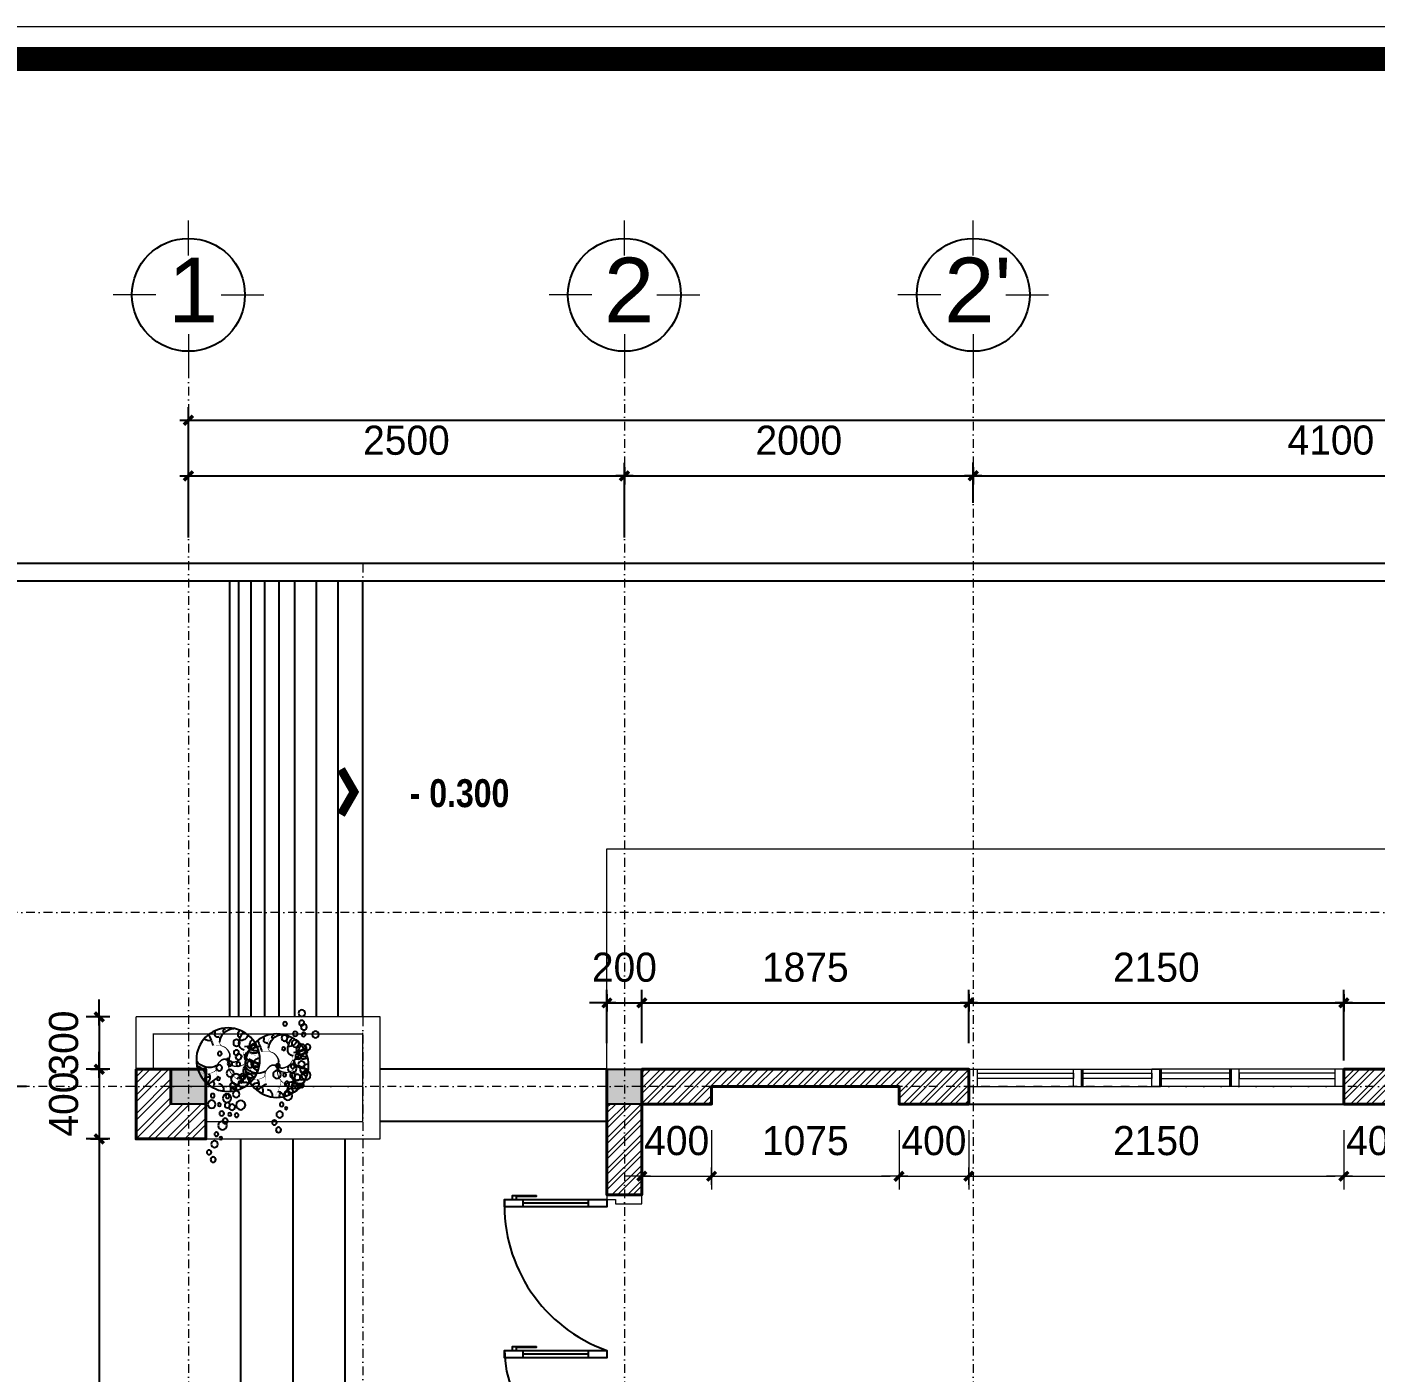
# Model space of a CAD drawing. Header units: millimetres. Extents: x 615730 to 2792744, y 139412 to 597571.
# Drawn here: x 1263817 to 1271546, y 296575 to 304290 of the extents above; entities that cross this region are included whole.
import ezdxf
from ezdxf.enums import TextEntityAlignment as Align

# ---------------------------------------------------------------- set-up
doc = ezdxf.new("R2010")
doc.units = ezdxf.units.MM
doc.header["$MEASUREMENT"] = 0
doc.header["$PDMODE"] = 34
doc.linetypes.add('DASHDOT', pattern=[1, 0.5, -0.25, 0, -0.25])
doc.layers.get('0').update_dxf_attribs({"lineweight": 5})
for name, color, linetype, lineweight in [('0.1(9)', 9, 'Continuous', 13), ('CAT', 11, 'Continuous', 40), ('NET-THAY', 4, 'Continuous', 20), ('NETNGOAITUONG', 1, 'Continuous', 40), ('NTHAY1', 61, 'Continuous', 25), ('thay', 7, 'Continuous', 15), ('TIM TRUC', 149, 'DASHDOT', 9), ('VATDUNG', 33, 'Continuous', 13), ('VLIEU', 250, 'Continuous', 9)]:
    doc.layers.add(name, color=color, linetype=linetype, lineweight=lineweight)
for name, color, linetype in [('CUA', 132, 'Continuous'), ('DIENHOA', 3, 'Continuous'), ('H', 252, 'Continuous'), ('NET MANH', 252, 'Continuous'), ('netthay', 3, 'Continuous'), ('TEXT', 2, 'Continuous'), ('VL', 155, 'Continuous')]:
    doc.layers.add(name, color=color, linetype=linetype)
doc.styles.add('H280', font='', dxfattribs={"height": 200})
doc.styles.add('KT OZON', font='', dxfattribs={"height": 200})
doc.styles.get("Standard").update_dxf_attribs({"font": ''})
doc.styles.add('VNI-AVO', font='vni-roms.shx')
doc.styles.get('H280').set_extended_font_data('VNI-Avo')
doc.styles.get('KT OZON').set_extended_font_data('VNI-Helve')
doc.styles.get('Standard').set_extended_font_data('VNI-Avo')
doc.dimstyles.new('1-50b', dxfattribs={"dimtxt": 167, "dimasz": 50, "dimexe": 75, "dimexo": 150, "dimgap": 120, "dimtad": 1, "dimdec": 0, "dimzin": 12, "dimtxsty": 'VNI-AVO', "dimblk": ']', "dimcen": 0, "dimdle": 50, "dimclrd": 252, "dimclre": 252, "dimclrt": 2, "dimadec": 0, "dimazin": 0, "dimtfac": 1, "dimtdec": 0, "dimtix": 1, "dimtmove": 2, "dimatfit": 0, "dimldrblk": 'OPEN90', "dimfxl": 1, "dimlwd": -1, "dimlwe": -1, "dimarcsym": 0})
pattern_1 = [(45, (600767.42, 0), (-44.194174, 44.194174), []), (45, (600767.42, 31.25), (-44.194174, 44.194174), [])]

# ---------------------------------------------------------------- blocks, each defined once
blk = doc.blocks.new('cay6')
at = {"color": 3}
for points in [[(-301, 851, 0, 0, -0.047364), (-273, 733, 0, 0, -0.075072), (-274, 656, 0, 0, -0.003543), (-289, 561, 0, 0, -0.010099), (-296, 528, 0, 2.51, -0.013906), (-312, 463, 2.51, 6, 0.01), (-335, 372, 6, 7.96, 0.046202), (-340, 331, 7.96, 12, 0.022337), (-340, 244, 12, 12, 0)], [(-59, 901, 0, 1.39, 0), (-40, 858, 1.39, 2.61, 0), (-22, 821, 2.61, 3.67, 0), (-5, 788, 3.67, 4.61, 0), (10, 760, 4.61, 5.43, 0), (23, 736, 5.43, 6.17, 0), (36, 714, 6.17, 6.84, 0), (47, 695, 6.84, 7.45, 0), (57, 677, 7.45, 8.04, 0), (67, 659, 8.04, 8.59, 0), (75, 642, 8.59, 9.13, 0), (82, 625, 9.13, 9.65, 0), (88, 609, 9.65, 10.2, 0), (94, 593, 10.2, 10.7, 0), (99, 576, 10.7, 11.2, 0), (103, 560, 11.2, 11.7, 0), (107, 543, 11.7, 12.2, 0), (110, 526, 12.2, 12.7, 0), (112, 509, 12.7, 13.2, 0), (114, 492, 13.2, 13.6, 0), (115, 477, 13.6, 14.1, 0), (117, 462, 14.1, 14.4, 0), (118, 449, 14.4, 14.8, 0), (118, 439, 14.8, 15, 0), (119, 430, 15, 15, 0)], [(-851, 324, 0, 4.75, -0.117411), (-677, 401, 4.75, 9, -0.113734), (-529, 394, 9, 15.4, -0.04857), (-403, 346, 15.4, 18, -0.124462), (-362, 311, 18, 23.4, -0.142517), (-338, 239, 23.4, 30, 0.11679), (-312, 150, 30, 37.5, 0.058327), (-257, 73, 37.5, 45, 0.057981), (-185, 11, 45, 51.3, 0.142519), (-108, -14, 51.3, 60, 0.100124), (4, 5, 60, 60, 0)], [(723, 533, 0, 4.75, -0.101447), (695, 371, 4.75, 9, -0.113734), (611, 249, 9, 15.4, -0.04857), (503, 168, 15.4, 18, -0.124462), (452, 152, 18, 23.4, -0.142517), (378, 170, 23.4, 30, 0.11679), (289, 195, 30, 37.5, 0.058327), (194, 189, 37.5, 45, 0.057981), (103, 161, 45, 51.3, 0.142519), (41, 109, 51.3, 60, 0.100124), (-2, 3, 60, 60, 0)], [(565, 699, 0, 3.73, 0), (470, 663, 3.73, 6.94, 0), (390, 627, 6.94, 9.69, 0), (323, 593, 9.69, 12, 0), (268, 560, 12, 14, 0), (223, 529, 14, 15.8, 0), (187, 499, 15.8, 17.2, 0), (157, 472, 17.2, 18.5, 0), (133, 447, 18.5, 19.6, 0), (113, 424, 19.6, 20.6, 0), (96, 403, 20.6, 21.4, 0), (83, 384, 21.4, 22.2, 0), (71, 366, 22.2, 23, 0), (61, 348, 23, 23.7, 0), (53, 330, 23.7, 24.5, 0), (45, 310, 24.5, 25.3, 0), (38, 290, 25.3, 26.1, 0), (31, 267, 26.1, 27.1, 0), (24, 242, 27.1, 28.2, 0), (18, 214, 28.2, 29.4, 0), (12, 181, 29.4, 30.7, 0), (7, 144, 30.7, 32.3, 0), (3, 102, 32.3, 34, 0), (1, 54, 34, 36, 0), (0, 0, 36, 36, 0)], [(-136, -882, 0, 4.75, -0.101447), (-231, -747, 4.75, 9, -0.113734), (-257, -602, 9, 15.4, -0.04857), (-238, -468, 15.4, 18, -0.124462), (-213, -421, 18, 23.4, -0.142517), (-148, -381, 23.4, 30, 0.11679), (-66, -336, 30, 37.5, 0.058327), (-4, -265, 37.5, 45, 0.057981), (41, -181, 45, 51.3, 0.142519), (48, -100, 51.3, 60, 0.100124), (4, 5, 60, 60, 0)], [(903, -6, 0, 4.75, -0.101447), (783, -119, 4.75, 9, -0.113734), (643, -166, 9, 15.4, -0.04857), (507, -166, 15.4, 18, -0.124462), (457, -148, 18, 23.4, -0.142517), (408, -90, 23.4, 30, 0.11679), (352, -16, 30, 37.5, 0.058327), (273, 36, 37.5, 45, 0.057981), (183, 68, 45, 51.3, 0.142519), (102, 63, 51.3, 60, 0.100124), (4, 5, 60, 60, 0)], [(889, -188, 0, 0, -0.051925), (762, -147, 0, 0, -0.075072), (697, -106, 0, 0, -0.003543), (625, -42, 0, 0, -0.010099), (601, -19, 0, 2.51, -0.013906), (554, 29, 2.51, 6, 0.01), (489, 96, 6, 7.96, 0.046202), (457, 123, 7.96, 12, 0.022337), (384, 169, 12, 12, 0)], [(-752, -481, 0, 0, -0.047364), (-644, -427, 0, 0, -0.075072), (-569, -410, 0, 0, -0.003543), (-473, -405, 0, 0, -0.010099), (-439, -404, 0, 2.51, -0.013906), (-372, -405, 2.51, 6, 0.01), (-278, -407, 6, 7.96, 0.046202), (-237, -403, 7.96, 12, 0.022337), (-152, -384, 12, 12, 0)], [(602, -682, 0, 0, -0.051925), (525, -574, 0, 0, -0.075072), (498, -502, 0, 0, -0.003543), (479, -408, 0, 0, -0.010099), (473, -375, 0, 2.51, -0.013906), (464, -308, 2.51, 6, 0.01), (453, -215, 6, 7.96, 0.046202), (444, -175, 7.96, 12, 0.022337), (412, -94, 12, 12, 0)]]:
    blk.add_lwpolyline(points, format="xyseb", dxfattribs=at)
for radius in [910, 31.2]:
    blk.add_circle((0, 0), radius, dxfattribs=at)
for centre, radius, start, end in [((-581, 705), 178, 325.9377, 27.6734), ((-292, 844), 160, 275.9576, 15.346), ((-72, 1038), 322, 287.8155, 329.9501), ((213, 862), 135, 165.1955, 220.8846), ((360, 806), 125, 147.1446, 246.1704), ((448, 679), 140, 117.772, 215.0472), ((-1003, 517), 363, 287.4355, 341.1546), ((-560, 650), 161, 206.9747, 283.8366), ((-699, 515), 180, 317.9201, 61.3062), ((577, 2099), 1803, 230.6519, 240.993), ((438, 703), 240, 220.548, 303.4532), ((591, 588), 158, 146.3077, 234.234), ((660, 313), 219, 124.8578, 221.244), ((493, 725), 81.6, 236.5412, 344.1524), ((697, 688), 294, 226.9209, 288.6448), ((452, 611), 144, 304.8578, 28.418), ((654, 376), 152, 42.3063, 123.4532), ((538, 601), 103, 310.4247, 10.9712), ((-541, -234), 457, 61.8279, 143.8629), ((668, -73), 187, 136.9339, 223.8702), ((720, -144), 219, 88.0065, 184.3927), ((1470, -1593), 1803, 108.6285, 118.9696), ((953, 35), 291, 110.3981, 183.246), ((830, 118), 158, 109.4563, 197.3826), ((796, 343), 164, 241.098, 295.9073), ((733, 219), 144, 268.0065, 351.5666), ((902, 128), 178, 204.1109, 265.65), ((833, 286), 81.6, 199.6898, 307.301), ((752, 336), 72.8, 289.4563, 19.8214), ((495, -457), 187, 100.0825, 187.0188), ((225, -2155), 1803, 71.7772, 82.1182), ((1008, 255), 659, 223.8702, 253.9919), ((788, -543), 291, 73.5468, 146.3946), ((748, -416), 233, 55.3708, 133.8299), ((776, -326), 144, 165.1452, 270.8962), ((847, -202), 164, 204.2467, 259.056), ((-549, -721), 178, 68.9344, 138.3931), ((-2164, 100), 1803, 332.9907, 343.7931), ((-602, -759), 224, 347.0563, 4.767), ((-291, -733), 88.3, 66.2178, 184.767), ((187, -471), 425, 184.5943, 267.0236), ((-71, -822), 66.7, 129.0834, 263.4578), ((429, -726), 144, 128.2939, 234.0449), ((964, -400), 659, 187.0188, 217.1406), ((353, -781), 233, 18.5195, 96.9786), ((803, -437), 178, 167.2596, 228.7987)]:
    blk.add_arc(centre, radius, start, end, dxfattribs=at)
blk = doc.blocks.new('CAY')
at = {"layer": 'DIENHOA', "lineweight": -2}
for centre, radius in [((-125, -15), 22.6), ((0, 0), 52.8), ((479, -19), 37.7), ((-687, -140), 30.2), ((-513, -173), 37.7), ((-426, -121), 15.1), ((-283, -140), 49.1), ((-223, -124), 30.2), ((-136, -94), 18.9), ((-49, -90), 34), ((-42, -147), 30.2), ((34, -173), 49.1), ((57, -173), 22.6), ((106, -83), 37.7), ((189, -143), 34), ((272, -128), 60.3), ((260, -64), 11.3), ((317, -68), 33.9), ((445, -151), 22.6), ((528, -170), 33.9), ((-619, -207), 26.4), ((-396, -181), 22.6), ((-151, -185), 26.4), ((-79, -324), 45.3), ((-60, -238), 18.9), ((321, -215), 41.5), ((426, -245), 26.4), ((566, -207), 30.2), ((676, -234), 37.7), ((19, -339), 22.6), ((226, -328), 18.9), ((347, -351), 34), ((506, -388), 22.6)]:
    blk.add_circle(centre, radius, dxfattribs=at)
blk = doc.blocks.new('TRUC 1')
at = {"ltscale": 50}
blk.add_circle((0, -9525), 8572, dxfattribs=at)
at = {"layer": '0.1(9)', "ltscale": 50}
for p, q in [((0, -3572), (0, 1782)), ((-4942, -9525), (-11427, -9525)), ((4942, -9525), (11427, -9525)), ((0, -15478), (0, -20832))]:
    blk.add_line(p, q, dxfattribs=at)
at = {"layer": 'TEXT', "ltscale": 50, "style": 'H280'}
blk.add_attdef('1', text='', height=10478, dxfattribs=at).set_placement((-214, -4892), align=Align.CENTER)
blk = doc.blocks.new(']')
for p, q in [((1, 0), (-1, 0)), ((0, 1), (0, -1))]:
    blk.add_line(p, q)
at = {"color": 9, "const_width": 0.4}
blk.add_lwpolyline([(-0.51, -0.51), (0.51, 0.51)], dxfattribs=at)
blk = doc.blocks.new('*D1859')
at = {"layer": 'DEFPOINTS', "color": 0, "ltscale": 10, "transparency": 16777216}
for p in [(1263282.3, 298211.6), (1263963.9, 298211.6), (1264071.8, 294211.6, -2.7)]:
    blk.add_point(p, dxfattribs=at)
at = {"layer": 'VL', "color": 252, "ltscale": 10, "transparency": 16777216}
for p, q in [((1263813.9, 298211.6), (1263207.3, 298211.6)), ((1263282.3, 294261.6), (1263282.3, 298161.6)), ((1263921.8, 294211.6), (1263207.3, 294211.6))]:
    blk.add_line(p, q, dxfattribs=at)
at = {"layer": 'VL', "color": 252, "ltscale": 10, "transparency": 16777216, "xscale": 50, "yscale": 50, "zscale": 50}
for p, rotation in [((1263282.3, 298211.6), 90), ((1263282.3, 294211.6), 270)]:
    blk.add_blockref(']', p, dxfattribs=dict(at, rotation=rotation))
at = {"layer": 'VL', "color": 2, "ltscale": 10, "transparency": 16777216, "insert": (1263078.8, 296211.6), "char_height": 167, "attachment_point": 5, "rotation": 90, "style": 'VNI-AVO'}
blk.add_mtext('4000', dxfattribs=at)
blk = doc.blocks.new('_Open90')
at = {"color": 0, "linetype": 'ByBlock', "lineweight": -2}
for p, q in [((0, 0), (-1, 0)), ((-0.5, 0.5), (0, 0)), ((0, 0), (-0.5, -0.5))]:
    blk.add_line(p, q, dxfattribs=at)
blk = doc.blocks.new('*D1860')
at = {"layer": 'DEFPOINTS', "color": 0, "ltscale": 10, "transparency": 16777216}
for p in [(1263282.3, 299211.3), (1263463.1, 299211.3, 0), (1263963.9, 298211.6)]:
    blk.add_point(p, dxfattribs=at)
at = {"layer": 'VL', "color": 252, "ltscale": 10, "transparency": 16777216}
for p, q in [((1263313.1, 299211.3), (1263207.3, 299211.3)), ((1263282.3, 298261.6), (1263282.3, 299161.3)), ((1263813.9, 298211.6), (1263207.3, 298211.6))]:
    blk.add_line(p, q, dxfattribs=at)
at = {"layer": 'VL', "color": 252, "ltscale": 10, "transparency": 16777216, "xscale": 50, "yscale": 50, "zscale": 50}
for p, rotation in [((1263282.3, 299211.3), 90), ((1263282.3, 298211.6), 270)]:
    blk.add_blockref(']', p, dxfattribs=dict(at, rotation=rotation))
at = {"layer": 'VL', "color": 2, "ltscale": 10, "transparency": 16777216, "insert": (1263078.8, 298711.5), "char_height": 167, "attachment_point": 5, "rotation": 90, "style": 'VNI-AVO'}
blk.add_mtext('1000', dxfattribs=at)
blk = doc.blocks.new('*D1864')
at = {"layer": 'DEFPOINTS', "color": 0, "ltscale": 10, "transparency": 16777216}
for p in [(1267242.5, 301714.8), (1264743, 301211.6, -1.1), (1267242.5, 301211.6)]:
    blk.add_point(p, dxfattribs=at)
at = {"layer": 'VL', "color": 252, "ltscale": 10, "transparency": 16777216}
for p, q in [((1264743, 301361.6), (1264743, 301789.8)), ((1267242.5, 301361.6), (1267242.5, 301789.8)), ((1264793, 301714.8), (1267192.5, 301714.8))]:
    blk.add_line(p, q, dxfattribs=at)
at = {"layer": 'VL', "color": 252, "ltscale": 10, "transparency": 16777216, "xscale": 50, "yscale": 50, "zscale": 50, "rotation": 180}
blk.add_blockref(']', (1264743, 301714.8), dxfattribs=at)
at = {"layer": 'VL', "color": 252, "ltscale": 10, "transparency": 16777216, "xscale": 50, "yscale": 50, "zscale": 50}
blk.add_blockref(']', (1267242.5, 301714.8), dxfattribs=at)
at = {"layer": 'VL', "color": 2, "ltscale": 10, "transparency": 16777216, "insert": (1265992.8, 301918.3), "char_height": 167, "attachment_point": 5, "style": 'VNI-AVO'}
blk.add_mtext('2500', dxfattribs=at)
blk = doc.blocks.new('*D1865')
at = {"layer": 'DEFPOINTS', "color": 0, "ltscale": 10, "transparency": 16777216}
for p in [(1269242.5, 301714.8), (1269242.5, 301714.8), (1267242.5, 301211.6)]:
    blk.add_point(p, dxfattribs=at)
at = {"layer": 'VL', "color": 252, "ltscale": 10, "transparency": 16777216}
for p, q in [((1267242.5, 301361.6), (1267242.5, 301789.8)), ((1267292.5, 301714.8), (1269192.5, 301714.8)), ((1269242.5, 301564.8), (1269242.5, 301639.8))]:
    blk.add_line(p, q, dxfattribs=at)
at = {"layer": 'VL', "color": 252, "ltscale": 10, "transparency": 16777216, "xscale": 50, "yscale": 50, "zscale": 50, "rotation": 180}
blk.add_blockref(']', (1267242.5, 301714.8), dxfattribs=at)
at = {"layer": 'VL', "color": 252, "ltscale": 10, "transparency": 16777216, "xscale": 50, "yscale": 50, "zscale": 50}
blk.add_blockref(']', (1269242.5, 301714.8), dxfattribs=at)
at = {"layer": 'VL', "color": 2, "ltscale": 10, "transparency": 16777216, "insert": (1268242.5, 301918.3), "char_height": 167, "attachment_point": 5, "style": 'VNI-AVO'}
blk.add_mtext('2000', dxfattribs=at)
blk = doc.blocks.new('*D1869')
at = {"layer": 'DEFPOINTS', "color": 0, "ltscale": 10, "transparency": 16777216}
for p in [(1273343, 301715.8), (1269242.5, 301410.3), (1273343, 301410.3)]:
    blk.add_point(p, dxfattribs=at)
at = {"layer": 'VL', "color": 252, "ltscale": 10, "transparency": 16777216}
for p, q in [((1269242.5, 301560.3), (1269242.5, 301790.8)), ((1273343, 301560.3), (1273343, 301790.8)), ((1269292.5, 301715.8), (1273293, 301715.8))]:
    blk.add_line(p, q, dxfattribs=at)
at = {"layer": 'VL', "color": 252, "ltscale": 10, "transparency": 16777216, "xscale": 50, "yscale": 50, "zscale": 50, "rotation": 180}
blk.add_blockref(']', (1269242.5, 301715.8), dxfattribs=at)
at = {"layer": 'VL', "color": 252, "ltscale": 10, "transparency": 16777216, "xscale": 50, "yscale": 50, "zscale": 50}
blk.add_blockref(']', (1273343, 301715.8), dxfattribs=at)
at = {"layer": 'VL', "color": 2, "ltscale": 10, "transparency": 16777216, "insert": (1271292.8, 301919.3), "char_height": 167, "attachment_point": 5, "style": 'VNI-AVO'}
blk.add_mtext('4100', dxfattribs=at)
blk = doc.blocks.new('*D1870')
at = {"layer": 'DEFPOINTS', "color": 0, "ltscale": 10, "transparency": 16777216}
for p in [(1285343.3, 302034), (1264743, 301211.6), (1285343.3, 301211.6)]:
    blk.add_point(p, dxfattribs=at)
at = {"layer": 'VL', "color": 252, "ltscale": 10, "transparency": 16777216}
for p, q in [((1264743, 301361.6), (1264743, 302109)), ((1285343.3, 301361.6), (1285343.3, 302109)), ((1264793, 302034), (1285293.3, 302034))]:
    blk.add_line(p, q, dxfattribs=at)
at = {"layer": 'VL', "color": 252, "ltscale": 10, "transparency": 16777216, "xscale": 50, "yscale": 50, "zscale": 50, "rotation": 180}
blk.add_blockref(']', (1264743, 302034), dxfattribs=at)
at = {"layer": 'VL', "color": 252, "ltscale": 10, "transparency": 16777216, "xscale": 50, "yscale": 50, "zscale": 50}
blk.add_blockref(']', (1285343.3, 302034), dxfattribs=at)
at = {"layer": 'VL', "color": 2, "ltscale": 10, "transparency": 16777216, "insert": (1275043.2, 302237.5), "char_height": 167, "attachment_point": 5, "style": 'VNI-AVO'}
blk.add_mtext('20600', dxfattribs=at)
blk = doc.blocks.new('*D2146')
at = {"layer": 'DEFPOINTS', "color": 0, "ltscale": 10, "transparency": 16777216}
for p in [(1267342.5, 298692.2), (1267142.5, 298311.6), (1267342.5, 298311.6)]:
    blk.add_point(p, dxfattribs=at)
at = {"layer": 'VL', "color": 252, "ltscale": 10, "transparency": 16777216}
for p, q in [((1267142.5, 298461.6), (1267142.5, 298767.2)), ((1267342.5, 298461.6), (1267342.5, 298767.2)), ((1267092.5, 298692.2), (1267042.5, 298692.2)), ((1267142.5, 298692.2), (1267342.5, 298692.2)), ((1267392.5, 298692.2), (1267442.5, 298692.2))]:
    blk.add_line(p, q, dxfattribs=at)
at = {"layer": 'VL', "color": 252, "ltscale": 10, "transparency": 16777216, "xscale": 50, "yscale": 50, "zscale": 50}
blk.add_blockref(']', (1267142.5, 298692.2), dxfattribs=at)
at = {"layer": 'VL', "color": 252, "ltscale": 10, "transparency": 16777216, "xscale": 50, "yscale": 50, "zscale": 50, "rotation": 180}
blk.add_blockref(']', (1267342.5, 298692.2), dxfattribs=at)
at = {"layer": 'VL', "color": 2, "ltscale": 10, "transparency": 16777216, "insert": (1267242.5, 298895.7), "char_height": 167, "attachment_point": 5, "style": 'VNI-AVO'}
blk.add_mtext('200', dxfattribs=at)
blk = doc.blocks.new('*D2147')
at = {"layer": 'DEFPOINTS', "color": 0, "ltscale": 10, "transparency": 16777216}
for p in [(1269217.3, 298692.2), (1267342.5, 298311.6), (1269217.3, 298311.6)]:
    blk.add_point(p, dxfattribs=at)
at = {"layer": 'VL', "color": 252, "ltscale": 10, "transparency": 16777216}
for p, q in [((1267342.5, 298461.6), (1267342.5, 298767.2)), ((1269217.3, 298461.6), (1269217.3, 298767.2)), ((1267392.5, 298692.2), (1269167.3, 298692.2))]:
    blk.add_line(p, q, dxfattribs=at)
at = {"layer": 'VL', "color": 252, "ltscale": 10, "transparency": 16777216, "xscale": 50, "yscale": 50, "zscale": 50, "rotation": 180}
blk.add_blockref(']', (1267342.5, 298692.2), dxfattribs=at)
at = {"layer": 'VL', "color": 252, "ltscale": 10, "transparency": 16777216, "xscale": 50, "yscale": 50, "zscale": 50}
blk.add_blockref(']', (1269217.3, 298692.2), dxfattribs=at)
at = {"layer": 'VL', "color": 2, "ltscale": 10, "transparency": 16777216, "insert": (1268279.9, 298895.7), "char_height": 167, "attachment_point": 5, "style": 'VNI-AVO'}
blk.add_mtext('1875', dxfattribs=at)
blk = doc.blocks.new('*D2148')
at = {"layer": 'DEFPOINTS', "color": 0, "ltscale": 10, "transparency": 16777216}
for p in [(1271367.3, 298692.2), (1269217.3, 298311.6), (1271367.3, 298311.6)]:
    blk.add_point(p, dxfattribs=at)
at = {"layer": 'VL', "color": 252, "ltscale": 10, "transparency": 16777216}
for p, q in [((1269217.3, 298461.6), (1269217.3, 298767.2)), ((1271367.3, 298461.6), (1271367.3, 298767.2)), ((1269267.3, 298692.2), (1271317.3, 298692.2))]:
    blk.add_line(p, q, dxfattribs=at)
at = {"layer": 'VL', "color": 252, "ltscale": 10, "transparency": 16777216, "xscale": 50, "yscale": 50, "zscale": 50, "rotation": 180}
blk.add_blockref(']', (1269217.3, 298692.2), dxfattribs=at)
at = {"layer": 'VL', "color": 252, "ltscale": 10, "transparency": 16777216, "xscale": 50, "yscale": 50, "zscale": 50}
blk.add_blockref(']', (1271367.3, 298692.2), dxfattribs=at)
at = {"layer": 'VL', "color": 2, "ltscale": 10, "transparency": 16777216, "insert": (1270292.3, 298895.7), "char_height": 167, "attachment_point": 5, "style": 'VNI-AVO'}
blk.add_mtext('2150', dxfattribs=at)
blk = doc.blocks.new('*D2149')
at = {"layer": 'DEFPOINTS', "color": 0, "ltscale": 10, "transparency": 16777216}
for p in [(1273242, 298692.2), (1273242, 298311.6), (1271367.3, 298211.6)]:
    blk.add_point(p, dxfattribs=at)
at = {"layer": 'VL', "color": 252, "ltscale": 10, "transparency": 16777216}
for p, q in [((1271367.3, 298361.6), (1271367.3, 298767.2)), ((1273242, 298461.6), (1273242, 298767.2)), ((1271417.3, 298692.2), (1273192, 298692.2))]:
    blk.add_line(p, q, dxfattribs=at)
at = {"layer": 'VL', "color": 252, "ltscale": 10, "transparency": 16777216, "xscale": 50, "yscale": 50, "zscale": 50, "rotation": 180}
blk.add_blockref(']', (1271367.3, 298692.2), dxfattribs=at)
at = {"layer": 'VL', "color": 252, "ltscale": 10, "transparency": 16777216, "xscale": 50, "yscale": 50, "zscale": 50}
blk.add_blockref(']', (1273242, 298692.2), dxfattribs=at)
at = {"layer": 'VL', "color": 2, "ltscale": 10, "transparency": 16777216, "insert": (1272304.6, 298895.7), "char_height": 167, "attachment_point": 5, "style": 'VNI-AVO'}
blk.add_mtext('1875', dxfattribs=at)
blk = doc.blocks.new('*D2152')
at = {"layer": 'DEFPOINTS', "color": 0, "ltscale": 10, "transparency": 16777216}
for p in [(1264443, 298611.9, 44.2), (1264231.7, 298311.6), (1264443, 298311.6, 47.3)]:
    blk.add_point(p, dxfattribs=at)
at = {"layer": 'VL', "color": 252, "ltscale": 10, "transparency": 16777216}
for p, q in [((1264231.7, 298661.9), (1264231.7, 298711.9)), ((1264293, 298611.9), (1264156.7, 298611.9)), ((1264231.7, 298611.9), (1264231.7, 298311.6)), ((1264293, 298311.6), (1264156.7, 298311.6)), ((1264231.7, 298261.6), (1264231.7, 298211.6))]:
    blk.add_line(p, q, dxfattribs=at)
at = {"layer": 'VL', "color": 252, "ltscale": 10, "transparency": 16777216, "xscale": 50, "yscale": 50, "zscale": 50}
for p, rotation in [((1264231.7, 298611.9), 270), ((1264231.7, 298311.6), 90)]:
    blk.add_blockref(']', p, dxfattribs=dict(at, rotation=rotation))
at = {"layer": 'VL', "color": 2, "ltscale": 10, "transparency": 16777216, "insert": (1264028.2, 298461.8), "char_height": 167, "attachment_point": 5, "rotation": 90, "style": 'VNI-AVO'}
blk.add_mtext('300', dxfattribs=at)
blk = doc.blocks.new('*D2153')
at = {"layer": 'DEFPOINTS', "color": 0, "ltscale": 10, "transparency": 16777216}
for p in [(1264443, 298311.6, 47.3), (1264231.7, 297911.6), (1264443, 297911.6)]:
    blk.add_point(p, dxfattribs=at)
at = {"layer": 'VL', "color": 252, "ltscale": 10, "transparency": 16777216}
for p, q in [((1264231.7, 298361.6), (1264231.7, 298411.6)), ((1264293, 298311.6), (1264156.7, 298311.6)), ((1264231.7, 298311.6), (1264231.7, 297911.6)), ((1264293, 297911.6), (1264156.7, 297911.6)), ((1264231.7, 297861.6), (1264231.7, 297811.6))]:
    blk.add_line(p, q, dxfattribs=at)
at = {"layer": 'VL', "color": 252, "ltscale": 10, "transparency": 16777216, "xscale": 50, "yscale": 50, "zscale": 50}
for p, rotation in [((1264231.7, 298311.6), 270), ((1264231.7, 297911.6), 90)]:
    blk.add_blockref(']', p, dxfattribs=dict(at, rotation=rotation))
at = {"layer": 'VL', "color": 2, "ltscale": 10, "transparency": 16777216, "insert": (1264028.2, 298111.6), "char_height": 167, "attachment_point": 5, "rotation": 90, "style": 'VNI-AVO'}
blk.add_mtext('400', dxfattribs=at)
blk = doc.blocks.new('*D2154')
at = {"layer": 'DEFPOINTS', "color": 0, "ltscale": 10, "transparency": 16777216}
for p in [(1264443, 297911.6), (1264231.7, 294311.6), (1264427.4, 294311.6)]:
    blk.add_point(p, dxfattribs=at)
at = {"layer": 'VL', "color": 252, "ltscale": 10, "transparency": 16777216}
for p, q in [((1264293, 297911.6), (1264156.7, 297911.6)), ((1264231.7, 297861.6), (1264231.7, 294361.6)), ((1264277.4, 294311.6), (1264156.7, 294311.6))]:
    blk.add_line(p, q, dxfattribs=at)
at = {"layer": 'VL', "color": 252, "ltscale": 10, "transparency": 16777216, "xscale": 50, "yscale": 50, "zscale": 50}
for p, rotation in [((1264231.7, 297911.6), 90), ((1264231.7, 294311.6), 270)]:
    blk.add_blockref(']', p, dxfattribs=dict(at, rotation=rotation))
at = {"layer": 'VL', "color": 2, "ltscale": 10, "transparency": 16777216, "insert": (1264028.2, 296111.6), "char_height": 167, "attachment_point": 5, "rotation": 90, "style": 'VNI-AVO'}
blk.add_mtext('3600', dxfattribs=at)
blk = doc.blocks.new('*D2206')
at = {"layer": 'DEFPOINTS', "color": 0, "ltscale": 10, "transparency": 16777216}
for p in [(1267342.5, 298111.6), (1267742.3, 298111.6), (1267742.3, 297697.6)]:
    blk.add_point(p, dxfattribs=at)
at = {"layer": 'VLIEU', "color": 252, "ltscale": 10, "transparency": 16777216}
for p, q in [((1267342.5, 297961.6), (1267342.5, 297622.6)), ((1267742.3, 297961.6), (1267742.3, 297622.6)), ((1267292.5, 297697.6), (1267242.5, 297697.6)), ((1267342.5, 297697.6), (1267742.3, 297697.6)), ((1267792.3, 297697.6), (1267842.3, 297697.6))]:
    blk.add_line(p, q, dxfattribs=at)
at = {"layer": 'VLIEU', "color": 252, "ltscale": 10, "transparency": 16777216, "xscale": 50, "yscale": 50, "zscale": 50}
blk.add_blockref(']', (1267342.5, 297697.6), dxfattribs=at)
at = {"layer": 'VLIEU', "color": 252, "ltscale": 10, "transparency": 16777216, "xscale": 50, "yscale": 50, "zscale": 50, "rotation": 180}
blk.add_blockref(']', (1267742.3, 297697.6), dxfattribs=at)
at = {"layer": 'VLIEU', "color": 2, "ltscale": 10, "transparency": 16777216, "insert": (1267542.4, 297901.1), "char_height": 167, "attachment_point": 5, "style": 'VNI-AVO'}
blk.add_mtext('400', dxfattribs=at)
blk = doc.blocks.new('*D2207')
at = {"layer": 'DEFPOINTS', "color": 0, "ltscale": 10, "transparency": 16777216}
for p in [(1267742.3, 298111.6), (1268817, 298111.6), (1268817, 297697.6)]:
    blk.add_point(p, dxfattribs=at)
at = {"layer": 'VLIEU', "color": 252, "ltscale": 10, "transparency": 16777216}
for p, q in [((1267742.3, 297961.6), (1267742.3, 297622.6)), ((1268817, 297961.6), (1268817, 297622.6)), ((1267792.3, 297697.6), (1268767, 297697.6))]:
    blk.add_line(p, q, dxfattribs=at)
at = {"layer": 'VLIEU', "color": 252, "ltscale": 10, "transparency": 16777216, "xscale": 50, "yscale": 50, "zscale": 50, "rotation": 180}
blk.add_blockref(']', (1267742.3, 297697.6), dxfattribs=at)
at = {"layer": 'VLIEU', "color": 252, "ltscale": 10, "transparency": 16777216, "xscale": 50, "yscale": 50, "zscale": 50}
blk.add_blockref(']', (1268817, 297697.6), dxfattribs=at)
at = {"layer": 'VLIEU', "color": 2, "ltscale": 10, "transparency": 16777216, "insert": (1268279.7, 297901.1), "char_height": 167, "attachment_point": 5, "style": 'VNI-AVO'}
blk.add_mtext('1075', dxfattribs=at)
blk = doc.blocks.new('*D2208')
at = {"layer": 'DEFPOINTS', "color": 0, "ltscale": 10, "transparency": 16777216}
for p in [(1268817, 298111.6), (1269217.3, 298111.6), (1269217.3, 297697.6)]:
    blk.add_point(p, dxfattribs=at)
at = {"layer": 'VLIEU', "color": 252, "ltscale": 10, "transparency": 16777216}
for p, q in [((1268817, 297961.6), (1268817, 297622.6)), ((1269217.3, 297961.6), (1269217.3, 297622.6)), ((1268767, 297697.6), (1268717, 297697.6)), ((1268817, 297697.6), (1269217.3, 297697.6)), ((1269267.3, 297697.6), (1269317.3, 297697.6))]:
    blk.add_line(p, q, dxfattribs=at)
at = {"layer": 'VLIEU', "color": 252, "ltscale": 10, "transparency": 16777216, "xscale": 50, "yscale": 50, "zscale": 50}
blk.add_blockref(']', (1268817, 297697.6), dxfattribs=at)
at = {"layer": 'VLIEU', "color": 252, "ltscale": 10, "transparency": 16777216, "xscale": 50, "yscale": 50, "zscale": 50, "rotation": 180}
blk.add_blockref(']', (1269217.3, 297697.6), dxfattribs=at)
at = {"layer": 'VLIEU', "color": 2, "ltscale": 10, "transparency": 16777216, "insert": (1269017.2, 297901.1), "char_height": 167, "attachment_point": 5, "style": 'VNI-AVO'}
blk.add_mtext('400', dxfattribs=at)
blk = doc.blocks.new('*D2209')
at = {"layer": 'DEFPOINTS', "color": 0, "ltscale": 10, "transparency": 16777216}
for p in [(1269217.3, 298111.6), (1271367.3, 298111.6), (1271367.3, 297697.6)]:
    blk.add_point(p, dxfattribs=at)
at = {"layer": 'VLIEU', "color": 252, "ltscale": 10, "transparency": 16777216}
for p, q in [((1269217.3, 297961.6), (1269217.3, 297622.6)), ((1271367.3, 297961.6), (1271367.3, 297622.6)), ((1269267.3, 297697.6), (1271317.3, 297697.6))]:
    blk.add_line(p, q, dxfattribs=at)
at = {"layer": 'VLIEU', "color": 252, "ltscale": 10, "transparency": 16777216, "xscale": 50, "yscale": 50, "zscale": 50, "rotation": 180}
blk.add_blockref(']', (1269217.3, 297697.6), dxfattribs=at)
at = {"layer": 'VLIEU', "color": 252, "ltscale": 10, "transparency": 16777216, "xscale": 50, "yscale": 50, "zscale": 50}
blk.add_blockref(']', (1271367.3, 297697.6), dxfattribs=at)
at = {"layer": 'VLIEU', "color": 2, "ltscale": 10, "transparency": 16777216, "insert": (1270292.3, 297901.1), "char_height": 167, "attachment_point": 5, "style": 'VNI-AVO'}
blk.add_mtext('2150', dxfattribs=at)
blk = doc.blocks.new('*D2210')
at = {"layer": 'DEFPOINTS', "color": 0, "ltscale": 10, "transparency": 16777216}
for p in [(1271367.3, 298111.6), (1271767, 298111.6), (1271767, 297697.6)]:
    blk.add_point(p, dxfattribs=at)
at = {"layer": 'VLIEU', "color": 252, "ltscale": 10, "transparency": 16777216}
for p, q in [((1271367.3, 297961.6), (1271367.3, 297622.6)), ((1271767, 297961.6), (1271767, 297622.6)), ((1271317.3, 297697.6), (1271267.3, 297697.6)), ((1271367.3, 297697.6), (1271767, 297697.6)), ((1271817, 297697.6), (1271867, 297697.6))]:
    blk.add_line(p, q, dxfattribs=at)
at = {"layer": 'VLIEU', "color": 252, "ltscale": 10, "transparency": 16777216, "xscale": 50, "yscale": 50, "zscale": 50}
blk.add_blockref(']', (1271367.3, 297697.6), dxfattribs=at)
at = {"layer": 'VLIEU', "color": 252, "ltscale": 10, "transparency": 16777216, "xscale": 50, "yscale": 50, "zscale": 50, "rotation": 180}
blk.add_blockref(']', (1271767, 297697.6), dxfattribs=at)
at = {"layer": 'VLIEU', "color": 2, "ltscale": 10, "transparency": 16777216, "insert": (1271567.1, 297901.1), "char_height": 167, "attachment_point": 5, "style": 'VNI-AVO'}
blk.add_mtext('400', dxfattribs=at)

msp = doc.modelspace()

# ---------------------------------------------------------------- hatches: boundary and pattern name
at = {"layer": 'VLIEU', "ltscale": 10}
h = msp.add_hatch(dxfattribs=at)
h.set_pattern_fill('STEEL', color=256, scale=600, style=0)
h.set_pattern_definition([(45, (688865.626, 45942.54), (-53.033009, 53.033009), []), (45, (688865.626, 45980.04), (-53.033009, 53.033009), [])])
h.paths.add_polyline_path([(1264843, 298111.6), (1264643, 298111.6), (1264643, 298211.6), (1264443, 298211.6), (1264443, 297911.6), (1264843, 297911.6)])
h.paths.add_polyline_path([(1264643, 298311.6), (1264443, 298311.6), (1264443, 298211.6), (1264643, 298211.6)])
h = msp.add_hatch(dxfattribs=at)
h.set_pattern_fill('STEEL', color=256, scale=500, style=0)
h.set_pattern_definition(pattern_1)
h.paths.add_polyline_path([(1267342.5, 298111.6), (1267142.5, 298111.6), (1267142.5, 297590.2), (1267342.3, 297590.2)])
h.paths.add_polyline_path([(1267742.3, 298211.6), (1268817, 298211.6), (1268817, 298111.6), (1269217.3, 298111.6), (1269217.3, 298311.6), (1267342.5, 298311.6), (1267342.5, 298111.6), (1267742.3, 298111.6)])
h = msp.add_hatch(dxfattribs=at)
h.set_pattern_fill('STEEL', color=256, scale=500, style=0)
h.set_pattern_definition(pattern_1)
h.paths.add_polyline_path([(1273242, 298311.6), (1271367.3, 298311.6), (1271367.3, 298211.6), (1271367.3, 298211.6), (1271367.3, 298211.6), (1271367.3, 298211.6), (1271367.3, 298211.6), (1271367.3, 298111.6), (1271767, 298111.6), (1271767, 298211.6), (1272841.8, 298211.6), (1272841.8, 298111.6), (1273242, 298111.6), (1273242, 298111.6), (1273242, 298111.6)])

# ---------------------------------------------------------------- linework, layer by layer
at = {"layer": 'CAT'}
for p, q in [((1269217.3, 298211.6), (1269217.3, 298311.6)), ((1269217.3, 298211.6), (1269217.3, 298311.6)), ((1269217.3, 298211.6), (1269217.3, 298311.6)), ((1269867.3, 298211.6), (1269867.3, 298311.6)), ((1269867.3, 298211.6), (1269867.3, 298311.6)), ((1269867.3, 298211.5), (1269867.3, 298311.5)), ((1270315.9, 298211.6), (1270315.9, 298311.6)), ((1270717.3, 298211.6), (1270717.3, 298311.6)), ((1270717.3, 298211.6), (1270717.3, 298311.6)), ((1270717.3, 298211.5), (1270717.3, 298311.5)), ((1271367.3, 298211.6), (1271367.3, 298311.6)), ((1271367.3, 298211.6), (1271367.3, 298311.6)), ((1271367.3, 298211.6), (1271367.3, 298311.6))]:
    msp.add_line(p, q, dxfattribs=at)
at = {"layer": 'CUA'}
for p, q in [((1267036.6, 297544, 63.4), (1266661.1, 297544, 63.4)), ((1267036.6, 296677.2, 63.4), (1266661.1, 296677.2, 63.4))]:
    msp.add_line(p, q, dxfattribs=at)
at = {"layer": 'CUA', "elevation": 63.4}
for points in [[(1266661.1, 297565.2), (1266661.1, 297522.9), (1266555.5, 297522.9), (1266555.5, 297565.2), (1266661.1, 297565.2)], [(1266601.6, 297565.2), (1266601.6, 297588), (1266738.7, 297588)], [(1266624.4, 297565.2), (1266624.4, 297583.4), (1266738.7, 297583.4), (1266738.7, 297588)], [(1266647.3, 297565.2), (1267050.8, 297565.2)], [(1267036.6, 297522.9), (1267036.6, 297565.2), (1267142.3, 297565.2), (1267142.3, 297522.9), (1267036.6, 297522.9)], [(1267036.6, 297522.9), (1266633, 297522.9)], [(1266601.6, 296698.4), (1266601.6, 296721.2), (1266738.7, 296721.2)], [(1266624.4, 296698.4), (1266624.4, 296716.6), (1266738.7, 296716.6), (1266738.7, 296721.2)], [(1266661.1, 296698.4), (1266661.1, 296656.1), (1266555.5, 296656.1), (1266555.5, 296698.4), (1266661.1, 296698.4)], [(1267036.6, 296656.1), (1266633, 296656.1)], [(1266647.3, 296698.4), (1267050.8, 296698.4)], [(1267036.6, 296656.1), (1267036.6, 296698.4), (1267142.3, 296698.4), (1267142.3, 296656.1), (1267036.6, 296656.1)]]:
    msp.add_lwpolyline(points, dxfattribs=at)
at = {"layer": 'CUA'}
for centre, radius, start, end in [((1267437.6, 297530.3, 63.4), 882.8, 177.73772, 250.45592), ((1267142.3, 296698.4, 63.4), 586.8, 180, 270)]:
    msp.add_arc(centre, radius, start, end, dxfattribs=at)
at = {"layer": 'H', "const_width": 138.2}
msp.add_lwpolyline([(1261127.8, 285120.6), (1288130.6, 285120.6), (1288130.6, 304105.6), (1261127.8, 304105.6)], close=True, dxfattribs=at)
at = {"layer": 'NET MANH'}
for p, q in [((1267142.5, 298311.6, 280), (1265842.5, 298311.6)), ((1269217.3, 298111.6), (1271367.3, 298111.6)), ((1267142.5, 298011.6, 280), (1265842.5, 298011.6)), ((1265042.5, 294311.6), (1265042.5, 297911.6, 247.1)), ((1265342.5, 294311.6), (1265342.5, 297911.6, 247.1)), ((1265642.5, 294311.6), (1265642.5, 297911.6, 247.1))]:
    msp.add_line(p, q, dxfattribs=at)
at = {"layer": 'NET MANH', "elevation": -13.1}
msp.add_lwpolyline([(1264643, 298311.6), (1264843, 298311.6), (1264843, 298111.6), (1264643, 298111.6)], close=True, dxfattribs=at)
at = {"layer": 'NET MANH'}
msp.add_lwpolyline([(1267142.5, 298311.6), (1267342.5, 298311.6), (1267342.5, 298111.6), (1267142.5, 298111.6)], close=True, dxfattribs=at)
for points in [[(1264643, 298111.6, -13.1), (1264843, 298111.6, -13.1), (1264643, 298311.6, -13.1), (1264843, 298311.6, -13.1)], [(1267142.5, 298111.6), (1267342.5, 298111.6), (1267142.5, 298311.6), (1267342.5, 298311.6)]]:
    msp.add_solid(points, dxfattribs=at)
at = {"layer": 'NET-THAY'}
for p, q in [((1265842.5, 298612), (1264443, 298611.9, 44.2)), ((1264443, 298311.6, 47.3), (1264443, 298611.9, 44.2)), ((1265842.5, 297911.6), (1265842.5, 298612)), ((1264543, 298311.6, 47.3), (1264543, 298516.6)), ((1265742.5, 298511.9), (1264543, 298512, 45.3)), ((1265742.5, 298011.6), (1265742.5, 298519.7)), ((1265742.5, 298211.6, 159.3), (1264643, 298211.6, 64.6)), ((1264843, 298011.6, 126.9), (1265742.5, 298011.6, 12.7)), ((1264843, 297911.6, 126.9), (1265842.5, 297911.6))]:
    msp.add_line(p, q, dxfattribs=at)
at = {"layer": 'NETNGOAITUONG'}
for p, q in [((1264643, 298311.6, -13.1), (1264643, 298111.6, -13.1)), ((1267142.5, 298311.6), (1267142.5, 298111.6))]:
    msp.add_line(p, q, dxfattribs=at)
at = {"layer": 'NETNGOAITUONG', "elevation": 126.9}
msp.add_lwpolyline([(1264443, 298311.6), (1264843, 298311.6), (1264843, 297911.6), (1264443, 297911.6)], close=True, dxfattribs=at)
at = {"layer": 'NETNGOAITUONG', "elevation": 63.4}
msp.add_lwpolyline([(1267342.5, 298211.6), (1267342.3, 297590.2), (1267142.5, 297590.2), (1267142.5, 298311.6)], dxfattribs=at)
at = {"layer": 'NETNGOAITUONG'}
for points in [[(1267742.3, 298211.6), (1268817, 298211.6), (1268817, 298111.6), (1269217.3, 298111.6), (1269217.3, 298311.6), (1267342.5, 298311.6), (1267342.5, 298111.6), (1267742.3, 298111.6)], [(1271767, 298211.6), (1272841.8, 298211.6), (1272841.8, 298111.6), (1273242, 298111.6), (1273242, 298311.6), (1271367.3, 298311.6), (1271367.3, 298111.6), (1271767, 298111.6)]]:
    msp.add_lwpolyline(points, close=True, dxfattribs=at)
at = {"layer": 'thay', "linetype": 'Continuous'}
msp.add_lwpolyline([(1260943.4, 284936.3), (1288315, 284936.3), (1288315, 304289.9), (1260943.4, 304289.9)], close=True, dxfattribs=at)
at = {"layer": 'thay', "elevation": 63.4}
msp.add_lwpolyline([(1267342.3, 297590.2), (1267142.3, 297590.2), (1267142.3, 297565.2), (1267192.3, 297565.2), (1267192.3, 297540.2), (1267342.3, 297540.2)], close=True, dxfattribs=at)
at = {"layer": 'TIM TRUC', "ltscale": 100}
for p, q in [((1264743, 302326.1), (1264743, 287814.8, -13.1)), ((1267242.5, 302326.1), (1267242.5, 287814.8)), ((1269242.5, 302326.1), (1269242.5, 287814.8)), ((1265742.5, 301211.6), (1265742.5, 287814.8)), ((1282181, 299211.3), (1262767.9, 299211.3)), ((1273442, 298211.6), (1262767.9, 298211.6))]:
    msp.add_line(p, q, dxfattribs=at)
at = {"layer": 'VATDUNG'}
for p, q in [((1269217.3, 298311.6), (1269867.3, 298311.6)), ((1269267.3, 298211.6), (1269267.3, 298311.6)), ((1269817.3, 298211.6), (1269817.3, 298311.6)), ((1269867.3, 298211.6), (1269867.3, 298311.6)), ((1269867.3, 298311.6), (1270315.9, 298311.6)), ((1270265.9, 298211.6), (1270265.9, 298311.6)), ((1270717.3, 298311.6), (1270265.9, 298311.6)), ((1271367.3, 298311.6), (1270717.3, 298311.6)), ((1270717.3, 298211.6), (1270717.3, 298311.6)), ((1270767.3, 298211.6), (1270767.3, 298311.6)), ((1271317.3, 298211.6), (1271317.3, 298311.6)), ((1269217.3, 298211.6), (1269867.3, 298211.6)), ((1269867.3, 298211.6), (1270315.9, 298211.6)), ((1270717.3, 298211.6), (1270265.9, 298211.6)), ((1271367.3, 298211.6), (1270717.3, 298211.6))]:
    msp.add_line(p, q, dxfattribs=at)
for points in [[(1269267.3, 298288.4), (1269817.3, 298288.4), (1269817.3, 298258.7), (1269267.3, 298258.7)], [(1269867.3, 298288.4), (1270265.9, 298288.4), (1270265.9, 298258.7), (1269867.3, 298258.7)], [(1270717.3, 298288.4), (1270315.9, 298288.4), (1270315.9, 298258.7), (1270717.3, 298258.7)], [(1271317.3, 298288.4), (1270767.3, 298288.4), (1270767.3, 298258.7), (1271317.3, 298258.7)]]:
    msp.add_lwpolyline(points, close=True, dxfattribs=at)
at = {"layer": 'VL', "ltscale": 10}
for p, q in [((1288315, 301211.6), (1261127.8, 301211.6)), ((1288315, 301111.6), (1261127.8, 301111.6)), ((1264980, 298612), (1264980, 301111.6)), ((1265032.3, 298612), (1265032.3, 301111.6)), ((1265101.9, 298612), (1265101.9, 301111.6)), ((1265180.2, 298612), (1265180.2, 301111.6)), ((1265263.6, 298612), (1265263.6, 301111.6)), ((1265352.3, 298612), (1265352.3, 301111.6)), ((1265476.5, 298612), (1265476.5, 301111.6)), ((1265600.6, 298612), (1265600.6, 301111.6)), ((1265742.5, 298612), (1265742.5, 301111.6))]:
    msp.add_line(p, q, dxfattribs=at)
at = {"layer": 'VL', "color": 9, "ltscale": 10}
msp.add_lwpolyline([(1265617.8, 300031.8, 50, 50, 0), (1265692.8, 299901.9, 50, 50, 0), (1265617.8, 299772, 50, 50, 0), (1265692.8, 299901.9, 0, 0, 0), (1264995.4, 299901.9, 0, 0, 0)], format="xyseb", dxfattribs=at)
at = {"layer": 'VLIEU', "ltscale": 10}
for p, q in [((1267142.5, 298311.6), (1267142.5, 299575.9)), ((1267142.5, 299575.9), (1273442, 299575.9))]:
    msp.add_line(p, q, dxfattribs=at)

# ---------------------------------------------------------------- block references
at = {"layer": 'netthay', "lineweight": -2, "ltscale": 10}
ref = msp.add_blockref('TRUC 1', (1264743, 302393.4), dxfattribs=dict(at, xscale=0.03778148023411632, yscale=0.03778148023411632, zscale=0.03778148023411632, rotation=180))
ref.add_attrib('1', '1', dxfattribs={"layer": 'TEXT', "color": 3, "ltscale": 50, "height": 370.2, "style": 'KT OZON'}).set_placement((1264769.7, 302596.4), align=Align.CENTER)
ref = msp.add_blockref('TRUC 1', (1267242.5, 302393.4), dxfattribs=dict(at, xscale=0.03778148023411632, yscale=0.03778148023411632, zscale=0.03778148023411632, rotation=180))
ref.add_attrib('1', '2', dxfattribs={"layer": 'TEXT', "color": 3, "ltscale": 50, "height": 370.2, "style": 'KT OZON'}).set_placement((1267269.2, 302596.4), align=Align.CENTER)
ref = msp.add_blockref('TRUC 1', (1269242.5, 302393.4), dxfattribs=dict(at, xscale=0.03778148023411632, yscale=0.03778148023411632, zscale=0.03778148023411632, rotation=180))
ref.add_attrib('1', "2'", dxfattribs={"layer": 'TEXT', "color": 3, "ltscale": 50, "height": 370.15, "style": 'KT OZON'}).set_placement((1269269.2, 302596.4), align=Align.CENTER)
at = {"layer": 'NTHAY1'}
for name, p, xscale, yscale, zscale, rotation in [('CAY', (1265417.2, 298276.6), -0.4999999999037501, 0.5, 0.5, 254.693807951737), ('CAY', (1265042.9, 298106, 113.9), -0.4999999999037501, 0.5, 0.5, 254.693807951737), ('cay6', (1264970.4, 298366.1, 323.7), -0.1999999999534339, 0.1999999999534339, 0.1999999999999886, 180), ('cay6', (1265250.2, 298332.3, 323.7), -0.1999999999534339, 0.1999999999534339, 0.1999999999999886, 180)]:
    msp.add_blockref(name, p, dxfattribs=dict(at, xscale=xscale, yscale=yscale, zscale=zscale, rotation=rotation))

# ---------------------------------------------------------------- texts
at = {"layer": 'NTHAY1', "insert": (1266582.6, 299975.2), "char_height": 160, "width": 11369.12, "attachment_point": 3}
msp.add_mtext('{\\fVNI-Helve-Condense|b1|i0|c0|p2;- 0.300}', dxfattribs=at)

# ---------------------------------------------------------------- dimensions: what is measured, and where the dimension line sits
at = {"layer": 'VL', "ltscale": 10}
for base, p1, p2, override, picture, middle in [((1285343.3, 302034), (1264743, 301211.6), (1285343.3, 301211.6), {"dimfxl": 150, "dimarcsym": 1}, '*D1870', (1275043.2, 302237.5)), ((1267242.5426, 301714.7999), (1264743.0125, 301211.5695, -1.0744), (1267242.5426, 301211.5695), {"dimfxl": 150, "dimarcsym": 1}, '*D1864', (1265992.7775, 301918.2999)), ((1269242.5, 301714.8), (1267242.5, 301211.6), (1269242.5, 301714.8), {"dimfxl": 150, "dimarcsym": 1}, '*D1865', (1268242.5, 301918.3)), ((1273343.0026, 301715.7978), (1269242.5426, 301410.282), (1273343.0026, 301410.282), {"dimfxl": 150, "dimarcsym": 1}, '*D1869', (1271292.7726, 301919.2978)), ((1267342.5, 298692.2), (1267142.5, 298311.6), (1267342.5, 298311.6), {"dimfxl": 40}, '*D2146', (1267242.5, 298895.7)), ((1269217.3, 298692.2), (1267342.5, 298311.6), (1269217.3, 298311.6), {"dimfxl": 40}, '*D2147', (1268279.9, 298895.7)), ((1271367.3, 298692.2), (1269217.3, 298311.6), (1271367.3, 298311.6), {"dimfxl": 40}, '*D2148', (1270292.3, 298895.7)), ((1273242, 298692.2), (1271367.3, 298211.6), (1273242, 298311.6), {"dimfxl": 40}, '*D2149', (1272304.6, 298895.7))]:
    dim = msp.add_linear_dim(base=base, p1=p1, p2=p2, dimstyle='1-50b', override=override, dxfattribs=at)
    dim.commit()
    dim.dimension.update_dxf_attribs({"geometry": picture, "text_midpoint": middle})
for base, p1, p2, override, picture, middle in [((1263282.3, 299211.3), (1263963.9, 298211.6), (1263463.1, 299211.3, 0), {"dimfxl": 150, "dimarcsym": 1}, '*D1860', (1263078.8, 298711.5)), ((1264231.7, 298311.6), (1264443, 298611.9, 44.2), (1264443, 298311.6, 47.3), {"dimfxl": 40}, '*D2152', (1264028.2, 298461.8)), ((1264231.7, 297911.6), (1264443, 298311.6, 47.3), (1264443, 297911.6), {"dimfxl": 40}, '*D2153', (1264028.2, 298111.6)), ((1263282.3, 298211.6), (1264071.8, 294211.6, -2.7), (1263963.9, 298211.6), {"dimfxl": 150, "dimarcsym": 1}, '*D1859', (1263078.8, 296211.6)), ((1264231.7, 294311.6), (1264443, 297911.6), (1264427.4, 294311.6), {"dimfxl": 40}, '*D2154', (1264028.2, 296111.6))]:
    dim = msp.add_linear_dim(base=base, p1=p1, p2=p2, angle=90, dimstyle='1-50b', override=override, dxfattribs=at)
    dim.commit()
    dim.dimension.update_dxf_attribs({"geometry": picture, "text_midpoint": middle})
at = {"layer": 'VLIEU', "ltscale": 10}
for base, p1, p2, picture, middle in [((1267742.3, 297697.6), (1267342.5, 298111.6), (1267742.3, 298111.6), '*D2206', (1267542.4, 297901.1)), ((1268817, 297697.6), (1267742.3, 298111.6), (1268817, 298111.6), '*D2207', (1268279.7, 297901.1)), ((1269217.3, 297697.6), (1268817, 298111.6), (1269217.3, 298111.6), '*D2208', (1269017.2, 297901.1)), ((1271367.3, 297697.6), (1269217.3, 298111.6), (1271367.3, 298111.6), '*D2209', (1270292.3, 297901.1)), ((1271767, 297697.6), (1271367.3, 298111.6), (1271767, 298111.6), '*D2210', (1271567.1, 297901.1))]:
    dim = msp.add_linear_dim(base=base, p1=p1, p2=p2, dimstyle='1-50b', override={"dimfxl": 2}, dxfattribs=at)
    dim.commit()
    dim.dimension.update_dxf_attribs({"geometry": picture, "text_midpoint": middle})

doc.saveas('drawing.dxf')
